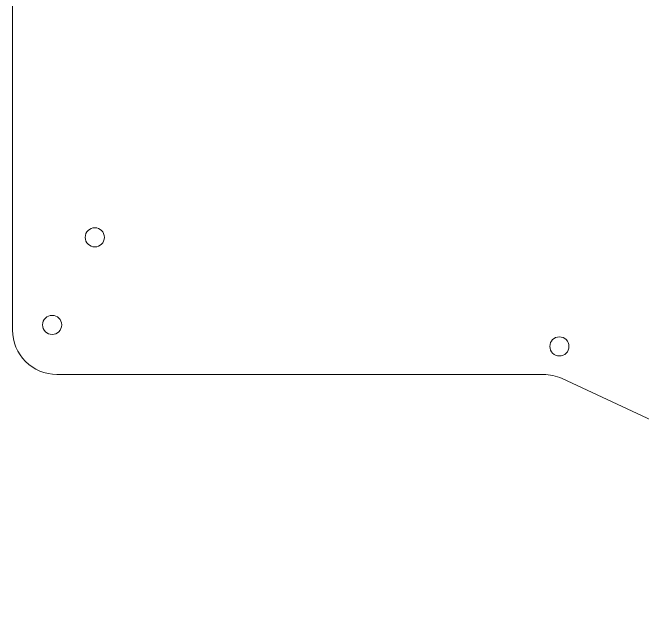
# Model space of a CAD drawing. Header units: millimetres. Extents: x 0 to 203, y 0 to 191.
# Drawn here: x 0 to 99.8, y 0.7 to 95.8 of the extents above; entities that cross this region are included whole.
import ezdxf

# ---------------------------------------------------------------- set-up
doc = ezdxf.new("R2010")
doc.units = ezdxf.units.MM
doc.layers.add('Cut', color=7, linetype='Continuous', lineweight=0, true_color=0xde3535)

msp = doc.modelspace()

# ---------------------------------------------------------------- linework, layer by layer
at = {"layer": 'Cut', "lineweight": 0}
for p, q in [((0, 179.737), (0, 45.407)), ((7, 38.407), (84.133, 38.407)), ((87.09, 37.751), (166.659, 0.656))]:
    msp.add_line(p, q, dxfattribs=at)
for centre in [(13.03, 60.149), (6.264, 46.258), (86.67, 42.852)]:
    msp.add_circle(centre, 1.52, dxfattribs=at)
for centre, start, end in [((7, 45.407), 180, 270.00007), ((84.133, 31.407), 65.0046, 90.00007)]:
    msp.add_arc(centre, 7, start, end, dxfattribs=at)

doc.saveas('drawing.dxf')
